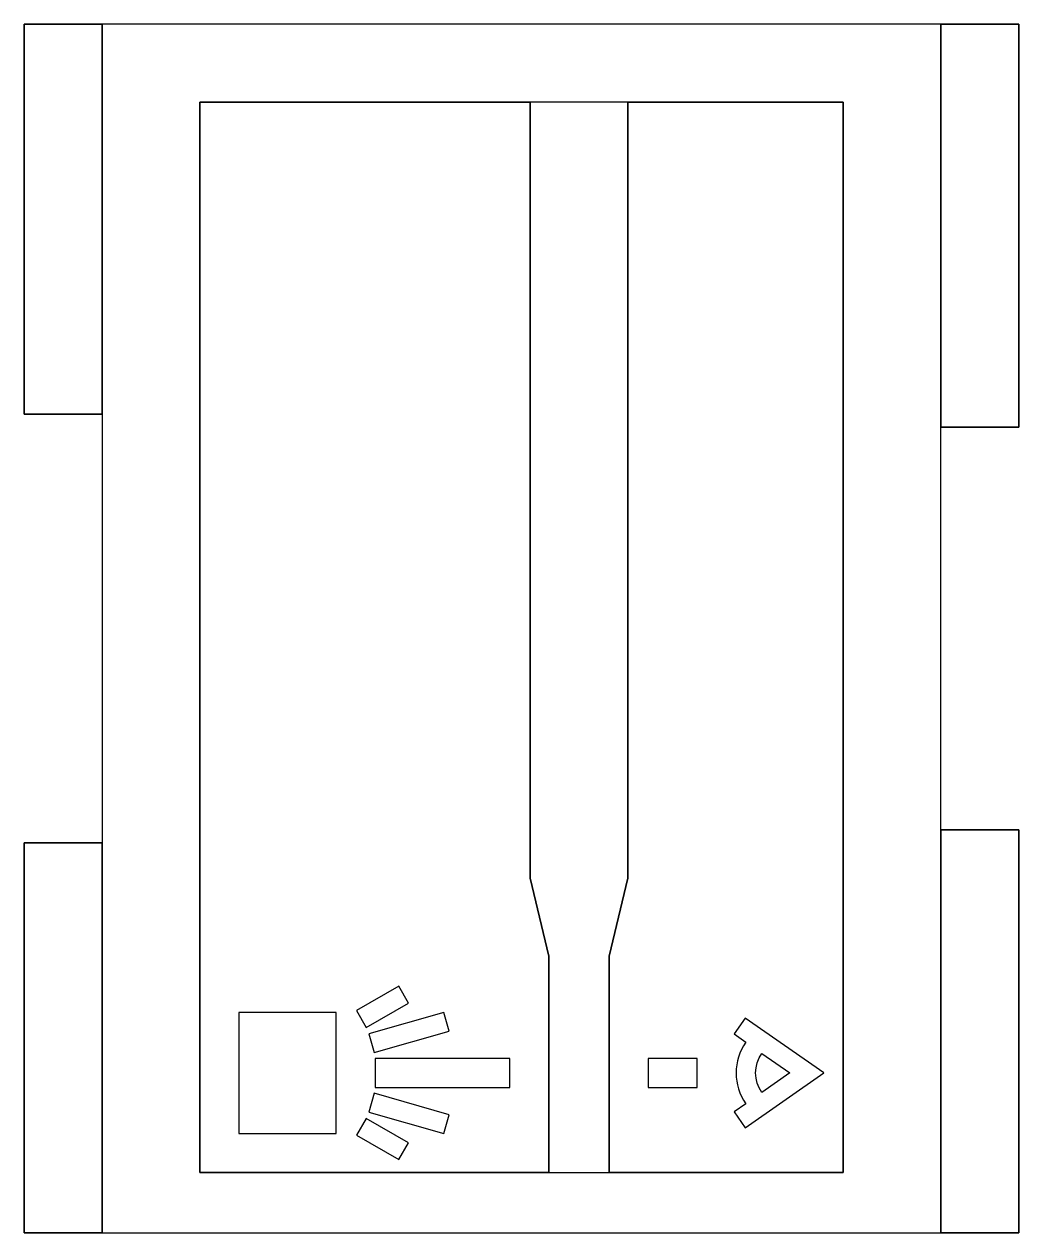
# Model space of a CAD drawing. Header units: millimetres. Extents: x -23.5 to 27.5, y -31 to 31.
import ezdxf

# ---------------------------------------------------------------- set-up
doc = ezdxf.new("R2010")
doc.units = ezdxf.units.MM

msp = doc.modelspace()

# ---------------------------------------------------------------- linework, layer by layer
for points in [[(23.5, -31), (23.5, -10.333), (23.5, 10.333), (23.5, 31), (-19.5, 31), (-19.5, 11), (-19.5, -11), (-19.5, -31)], [(23.5, 10.333), (27.5, 10.333), (27.5, 31), (23.5, 31)], [(-19.5, 31), (-23.5, 31), (-23.5, 11), (-19.5, 11)], [(-14.5, -27.9), (3.4, -27.9), (3.4, -16.8), (2.45, -12.8), (2.45, 27), (-14.5, 27)], [(2.45, 27), (2.45, -12.8), (3.4, -16.8), (3.4, -27.9), (6.5, -27.9), (6.5, -16.8), (7.45, -12.8), (7.45, 27)], [(7.45, 27), (7.45, -12.8), (6.5, -16.8), (6.5, -27.9), (18.5, -27.9), (18.5, 27)], [(23.5, -31), (27.5, -31), (27.5, -10.333), (23.5, -10.333)], [(-19.5, -11), (-23.5, -11), (-23.5, -31), (-19.5, -31)], [(-3.797, -19.219), (-4.297, -18.353), (-6.462, -19.603), (-5.962, -20.469)], [(-7.5, -25.9), (-7.5, -19.7), (-12.5, -19.7), (-12.5, -25.9)], [(-1.703, -20.654), (-1.979, -19.693), (-5.824, -20.796), (-5.548, -21.757)], [(1.4, -23.55), (1.4, -22.05), (-5.5, -22.05), (-5.5, -23.55)], [(11.007, -23.55), (11.007, -22.05), (8.5, -22.05), (8.5, -23.55)], [(-1.979, -25.907), (-1.703, -24.946), (-5.548, -23.843), (-5.824, -24.804)], [(-4.297, -27.247), (-3.797, -26.381), (-5.962, -25.131), (-6.462, -25.997)]]:
    msp.add_lwpolyline(points, close=True)
for points in [[(23.5, 31), (27.5, 31), (27.5, 10.333), (23.5, 10.333)], [(-19.5, 11), (-23.5, 11), (-23.5, 31), (-19.5, 31)], [(3.4, -27.9), (-14.5, -27.9), (-14.5, 27), (2.45, 27)], [(2.45, 27), (2.45, -12.8), (3.4, -16.8), (3.4, -27.9)], [(6.5, -27.9), (6.5, -16.8), (7.45, -12.8), (7.45, 27)], [(7.45, 27), (18.5, 27), (18.5, -27.9), (6.5, -27.9)], [(23.5, -10.333), (27.5, -10.333), (27.5, -31), (23.5, -31)], [(-19.5, -31), (-23.5, -31), (-23.5, -11), (-19.5, -11)]]:
    msp.add_lwpolyline(points)
for points in [[(13.474, -25.619), (17.5, -22.8), (13.474, -19.981), (12.9, -20.8), (13.504, -21.223, 0.315299), (13.504, -24.377), (12.9, -24.8)], [(14.323, -21.796), (15.757, -22.8), (14.323, -23.804, -0.315299)]]:
    msp.add_lwpolyline(points, format="xyb", close=True)

doc.saveas('drawing.dxf')
